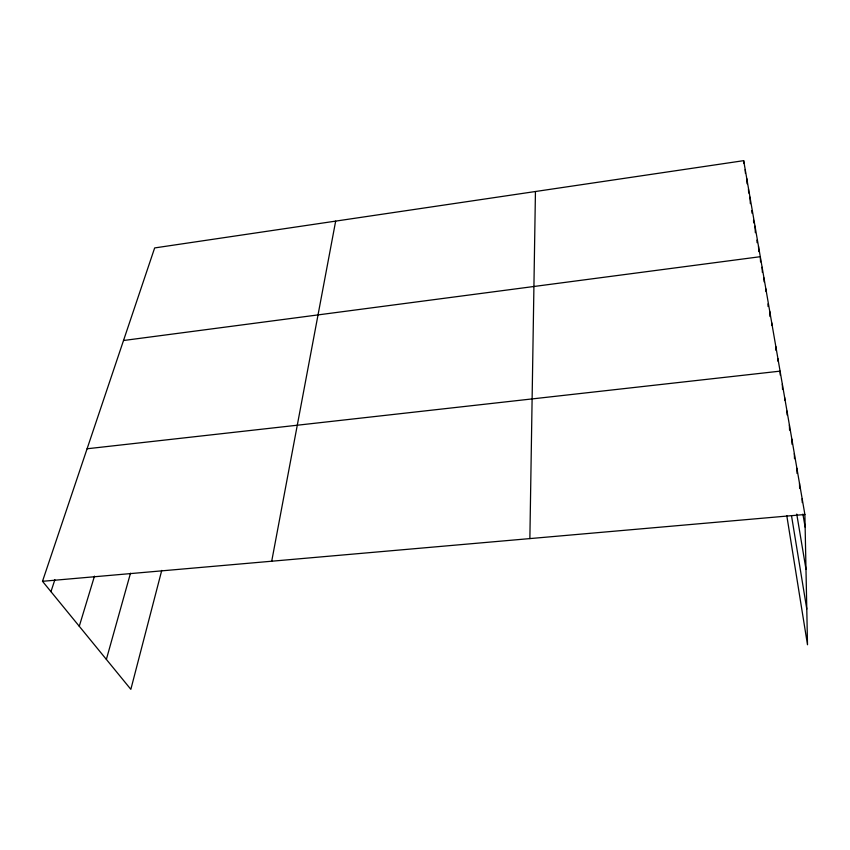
<?xml version="1.0" encoding="UTF-8"?>
<svg xmlns="http://www.w3.org/2000/svg" width="850" height="850" viewBox="0 0 850 850"><rect width="100%" height="100%" fill="white"/><g stroke="black" fill="none" stroke-linecap="round" stroke-linejoin="round"><path stroke-width="1.27" d="M529.869 538.592L535.447 191.516M271.713 561.213L335.665 221.117M161.744 570.414L130.847 689.339L42.5 581.304L154.657 247.934L743.676 160.661L804.886 514.494L807.5 644.757L786.781 515.589M106.367 659.409L130.496 573.208M79.273 626.28L94.478 576.151M50.958 591.643L54.878 579.7M123.505 340.51L760.293 256.7M87.093 448.768L780.088 371.142L780.236 375.041M42.5 581.304L804.886 514.494M802.899 514.08L805.141 527.138M796.747 514.08L805.991 569.234M791.531 515.854L806.788 609.089M743.676 160.661L743.824 163.242M748.446 189.114L748.669 193.003M746.778 178.617L747.076 183.791M745.216 169.564L745.439 173.442M751.846 210.566L751.995 213.169M749.987 197.168L750.359 203.66M755.013 226.174L755.352 232.688M753.525 220.246L753.663 222.849M756.946 240.083L757.084 242.686M760.357 258.007L760.559 261.917M758.497 246.351L758.774 251.568M763.969 277.961L764.161 281.881M762.11 267.24L762.376 272.457M765.861 288.873L765.977 291.486M769.739 311.302L769.972 316.529M767.964 303.907L768.081 306.521M771.736 322.83L771.843 325.444M777.941 358.721L778.048 361.324M775.827 346.534L775.997 350.444M782.351 384.189L782.542 389.385M784.646 397.502L784.741 400.095M787.004 411.081L787.132 414.97M789.395 424.947L789.565 430.111M791.849 439.099L792.009 444.252M794.346 453.539L794.495 458.681M796.896 468.297L797.034 473.418M799.51 483.363L799.627 488.463M802.166 498.759L802.251 502.573"/></g></svg>
